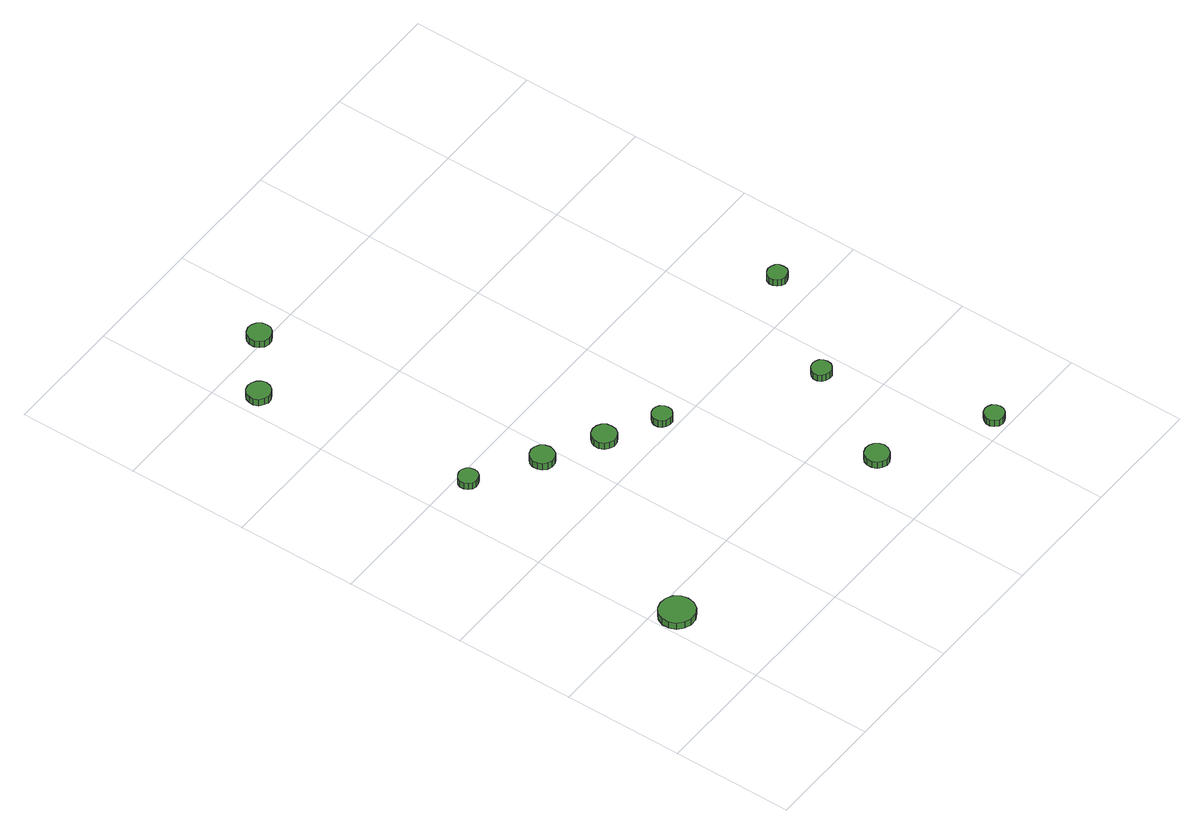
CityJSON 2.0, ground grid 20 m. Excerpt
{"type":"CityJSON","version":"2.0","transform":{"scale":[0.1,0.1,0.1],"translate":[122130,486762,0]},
"CityObjects":{
"tree1":{"type":"SolitaryVegetationObject","attributes":{"function":"something"},"geometry":[{"type":"MultiSurface","lod":"1","boundaries":[[[0,1,2,3,4,5,6,7,8,9,10,11,12,13,14]],[[15,16,17,18,19,20,21,22,23,24,25,26,27,28,29]],[[0,29,28,1]],[[1,28,27,2]],[[2,27,26,3]],[[3,26,25,4]],[[4,25,24,5]],[[5,24,23,6]],[[6,23,22,7]],[[7,22,21,8]],[[8,21,20,9]],[[9,20,19,10]],[[10,19,18,11]],[[11,18,17,12]],[[12,17,16,13]],[[13,16,15,14]],[[14,15,29,0]]]}]},
"tree2":{"type":"SolitaryVegetationObject","attributes":{"function":"something"},"geometry":[{"type":"MultiSurface","lod":"1","boundaries":[[[30,31,32,33,34,35,36,37,38,39,40,41,42,43,44]],[[45,46,47,48,49,50,51,52,53,54,55,56,57,58,59]],[[30,59,58,31]],[[31,58,57,32]],[[32,57,56,33]],[[33,56,55,34]],[[34,55,54,35]],[[35,54,53,36]],[[36,53,52,37]],[[37,52,51,38]],[[38,51,50,39]],[[39,50,49,40]],[[40,49,48,41]],[[41,48,47,42]],[[42,47,46,43]],[[43,46,45,44]],[[44,45,59,30]]]}]},
"tree3":{"type":"SolitaryVegetationObject","attributes":{"function":"something"},"geometry":[{"type":"MultiSurface","lod":"1","boundaries":[[[60,61,62,63,64,65,66,67,68,69,70,71,72,73,74]],[[75,76,77,78,79,80,81,82,83,84,85,86,87,88,89]],[[60,89,88,61]],[[61,88,87,62]],[[62,87,86,63]],[[63,86,85,64]],[[64,85,84,65]],[[65,84,83,66]],[[66,83,82,67]],[[67,82,81,68]],[[68,81,80,69]],[[69,80,79,70]],[[70,79,78,71]],[[71,78,77,72]],[[72,77,76,73]],[[73,76,75,74]],[[74,75,89,60]]]}]},
"tree4":{"type":"SolitaryVegetationObject","attributes":{"function":"something"},"geometry":[{"type":"MultiSurface","lod":"1","boundaries":[[[90,91,92,93,94,95,96,97,98,99,100,101,102,103,104]],[[105,106,107,108,109,110,111,112,113,114,115,116,117,118,119]],[[90,119,118,91]],[[91,118,117,92]],[[92,117,116,93]],[[93,116,115,94]],[[94,115,114,95]],[[95,114,113,96]],[[96,113,112,97]],[[97,112,111,98]],[[98,111,110,99]],[[99,110,109,100]],[[100,109,108,101]],[[101,108,107,102]],[[102,107,106,103]],[[103,106,105,104]],[[104,105,119,90]]]}]},
"tree5":{"type":"SolitaryVegetationObject","attributes":{"function":"something"},"geometry":[{"type":"MultiSurface","lod":"1","boundaries":[[[120,121,122,123,124,125,126,127,128,129,130,131,132,133,134]],[[135,136,137,138,139,140,141,142,143,144,145,146,147,148,149]],[[120,149,148,121]],[[121,148,147,122]],[[122,147,146,123]],[[123,146,145,124]],[[124,145,144,125]],[[125,144,143,126]],[[126,143,142,127]],[[127,142,141,128]],[[128,141,140,129]],[[129,140,139,130]],[[130,139,138,131]],[[131,138,137,132]],[[132,137,136,133]],[[133,136,135,134]],[[134,135,149,120]]]}]},
"tree6":{"type":"SolitaryVegetationObject","attributes":{"function":"something"},"geometry":[{"type":"MultiSurface","lod":"1","boundaries":[[[150,151,152,153,154,155,156,157,158,159,160,161,162,163,164]],[[165,166,167,168,169,170,171,172,173,174,175,176,177,178,179]],[[150,179,178,151]],[[151,178,177,152]],[[152,177,176,153]],[[153,176,175,154]],[[154,175,174,155]],[[155,174,173,156]],[[156,173,172,157]],[[157,172,171,158]],[[158,171,170,159]],[[159,170,169,160]],[[160,169,168,161]],[[161,168,167,162]],[[162,167,166,163]],[[163,166,165,164]],[[164,165,179,150]]]}]},
"tree7":{"type":"SolitaryVegetationObject","attributes":{"function":"something"},"geometry":[{"type":"MultiSurface","lod":"1","boundaries":[[[180,181,182,183,184,185,186,187,188,189,190,191,192,193,194]],[[195,196,197,198,199,200,201,202,203,204,205,206,207,208,209]],[[180,209,208,181]],[[181,208,207,182]],[[182,207,206,183]],[[183,206,205,184]],[[184,205,204,185]],[[185,204,203,186]],[[186,203,202,187]],[[187,202,201,188]],[[188,201,200,189]],[[189,200,199,190]],[[190,199,198,191]],[[191,198,197,192]],[[192,197,196,193]],[[193,196,195,194]],[[194,195,209,180]]]}]},
"tree8":{"type":"SolitaryVegetationObject","attributes":{"function":"something"},"geometry":[{"type":"MultiSurface","lod":"1","boundaries":[[[210,211,212,213,214,215,216,217,218,219,220,221,222,223,224]],[[225,226,227,228,229,230,231,232,233,234,235,236,237,238,239]],[[210,239,238,211]],[[211,238,237,212]],[[212,237,236,213]],[[213,236,235,214]],[[214,235,234,215]],[[215,234,233,216]],[[216,233,232,217]],[[217,232,231,218]],[[218,231,230,219]],[[219,230,229,220]],[[220,229,228,221]],[[221,228,227,222]],[[222,227,226,223]],[[223,226,225,224]],[[224,225,239,210]]]}]},
"tree9":{"type":"SolitaryVegetationObject","attributes":{"function":"something"},"geometry":[{"type":"MultiSurface","lod":"1","boundaries":[[[240,241,242,243,244,245,246,247,248,249,250,251,252,253,254]],[[255,256,257,258,259,260,261,262,263,264,265,266,267,268,269]],[[240,269,268,241]],[[241,268,267,242]],[[242,267,266,243]],[[243,266,265,244]],[[244,265,264,245]],[[245,264,263,246]],[[246,263,262,247]],[[247,262,261,248]],[[248,261,260,249]],[[249,260,259,250]],[[250,259,258,251]],[[251,258,257,252]],[[252,257,256,253]],[[253,256,255,254]],[[254,255,269,240]]]}]},
"tree10":{"type":"SolitaryVegetationObject","attributes":{"function":"something"},"geometry":[{"type":"MultiSurface","lod":"1","boundaries":[[[270,271,272,273,274,275,276,277,278,279,280,281,282,283,284]],[[285,286,287,288,289,290,291,292,293,294,295,296,297,298,299]],[[270,299,298,271]],[[271,298,297,272]],[[272,297,296,273]],[[273,296,295,274]],[[274,295,294,275]],[[275,294,293,276]],[[276,293,292,277]],[[277,292,291,278]],[[278,291,290,279]],[[279,290,289,280]],[[280,289,288,281]],[[281,288,287,282]],[[282,287,286,283]],[[283,286,285,284]],[[284,285,299,270]]]}]},
"tree11":{"type":"SolitaryVegetationObject","attributes":{"function":"something"},"geometry":[{"type":"MultiSurface","lod":"1","boundaries":[[[300,301,302,303,304,305,306,307,308,309,310,311,312,313,314]],[[315,316,317,318,319,320,321,322,323,324,325,326,327,328,329]],[[300,329,328,301]],[[301,328,327,302]],[[302,327,326,303]],[[303,326,325,304]],[[304,325,324,305]],[[305,324,323,306]],[[306,323,322,307]],[[307,322,321,308]],[[308,321,320,309]],[[309,320,319,310]],[[310,319,318,311]],[[311,318,317,312]],[[312,317,316,313]],[[313,316,315,314]],[[314,315,329,300]]]}]}
},
"vertices":[
[61,169,23],[59,180,23],[52,190,23],[41,196,23],[29,197,23],[18,194,23],[9,186,23],[4,175,23],[4,163,23],[9,152,23],[18,144,23],[29,140,23],[41,141,23],[52,147,23],[59,157,23],[59,157,10],[52,147,10],[41,141,10],[29,140,10],[18,144,10],[9,152,10],[4,163,10],[4,175,10],[9,186,10],[18,194,10],[29,197,10],[41,196,10],[52,190,10],[59,180,10],[61,169,10],
[87,580,28],[86,587,28],[82,592,28],[76,596,28],[69,596,28],[63,594,28],[58,590,28],[55,584,28],[55,577,28],[58,571,28],[63,566,28],[69,564,28],[76,565,28],[82,568,28],[86,574,28],[86,574,15],[82,568,15],[76,565,15],[69,564,15],[63,566,15],[58,571,15],[55,577,15],[55,584,15],[58,590,15],[63,594,15],[69,596,15],[76,596,15],[82,592,15],[86,587,15],[87,580,15],
[55,939,24],[53,947,24],[48,953,24],[41,957,24],[33,958,24],[26,956,24],[19,950,24],[16,943,24],[16,935,24],[19,927,24],[26,922,24],[33,919,24],[41,920,24],[48,924,24],[53,931,24],[53,931,11],[48,924,11],[41,920,11],[33,919,11],[26,922,11],[19,927,11],[16,935,11],[16,943,11],[19,950,11],[26,956,11],[33,958,11],[41,957,11],[48,953,11],[53,947,11],[55,939,11],
[192,517,27],[190,525,27],[185,532,27],[178,536,27],[170,537,27],[162,534,27],[156,529,27],[153,521,27],[153,513,27],[156,506,27],[162,500,27],[170,497,27],[178,498,27],[185,502,27],[190,509,27],[190,509,14],[185,502,14],[178,498,14],[170,497,14],[162,500,14],[156,506,14],[153,513,14],[153,521,14],[156,529,14],[162,534,14],[170,537,14],[178,536,14],[185,532,14],[190,525,14],[192,517,14],
[282,469,25],[281,477,25],[276,484,25],[269,488,25],[260,489,25],[252,486,25],[246,480,25],[243,473,25],[243,465,25],[246,457,25],[252,452,25],[260,449,25],[269,450,25],[276,454,25],[281,461,25],[281,461,12],[276,454,12],[269,450,12],[260,449,12],[252,452,12],[246,457,12],[243,465,12],[243,473,12],[246,480,12],[252,486,12],[260,489,12],[269,488,12],[276,484,12],[281,477,12],[282,469,12],
[153,1009,23],[152,1017,23],[147,1024,23],[140,1028,23],[132,1029,23],[124,1026,23],[118,1021,23],[115,1013,23],[115,1005,23],[118,998,23],[124,992,23],[132,990,23],[140,991,23],[147,995,23],[152,1001,23],[152,1001,10],[147,995,10],[140,991,10],[132,990,10],[124,992,10],[118,998,10],[115,1005,10],[115,1013,10],[118,1021,10],[124,1026,10],[132,1029,10],[140,1028,10],[147,1024,10],[152,1017,10],[153,1009,10],
[363,424,25],[362,430,25],[358,436,25],[352,439,25],[346,440,25],[339,438,25],[334,433,25],[331,427,25],[331,420,25],[334,414,25],[339,410,25],[346,408,25],[352,408,25],[358,412,25],[362,417,25],[362,417,12],[358,412,12],[352,408,12],[346,408,12],[339,410,12],[334,414,12],[331,420,12],[331,427,12],[334,433,12],[339,438,12],[346,440,12],[352,439,12],[358,436,12],[362,430,12],[363,424,12],
[489,117,24],[487,125,24],[482,132,24],[475,136,24],[467,137,24],[459,134,24],[453,129,24],[450,121,24],[450,113,24],[453,105,24],[459,100,24],[467,97,24],[475,98,24],[482,102,24],[487,109,24],[487,109,11],[482,102,11],[475,98,11],[467,97,11],[459,100,11],[453,105,11],[450,113,11],[450,121,11],[453,129,11],[459,134,11],[467,137,11],[475,136,11],[482,132,11],[487,125,11],[489,117,11],
[655,25,24],[654,31,24],[650,37,24],[644,40,24],[637,41,24],[631,39,24],[626,34,24],[623,28,24],[623,21,24],[626,15,24],[631,10,24],[637,8,24],[644,9,24],[650,12,24],[654,18,24],[654,18,11],[650,12,11],[644,9,11],[637,8,11],[631,10,11],[626,15,11],[623,21,11],[623,28,11],[626,34,11],[631,39,11],[637,41,11],[644,40,11],[650,37,11],[654,31,11],[655,25,11],
[580,288,24],[579,294,24],[575,300,24],[569,303,24],[563,304,24],[556,302,24],[551,297,24],[548,291,24],[548,284,24],[551,278,24],[556,274,24],[563,272,24],[569,272,24],[575,276,24],[579,281,24],[579,281,11],[575,276,11],[569,272,11],[563,272,11],[556,274,11],[551,278,11],[548,284,11],[548,291,11],[551,297,11],[556,302,11],[563,304,11],[569,303,11],[575,300,11],[579,294,11],[580,288,11],
[702,457,23],[701,464,23],[697,469,23],[691,472,23],[684,473,23],[678,471,23],[673,467,23],[670,460,23],[670,454,23],[673,448,23],[678,443,23],[684,441,23],[691,442,23],[697,445,23],[701,450,23],[701,450,10],[697,445,10],[691,442,10],[684,441,10],[678,443,10],[673,448,10],[670,454,10],[670,460,10],[673,467,10],[678,471,10],[684,473,10],[691,472,10],[697,469,10],[701,464,10],[702,457,10]
]}
